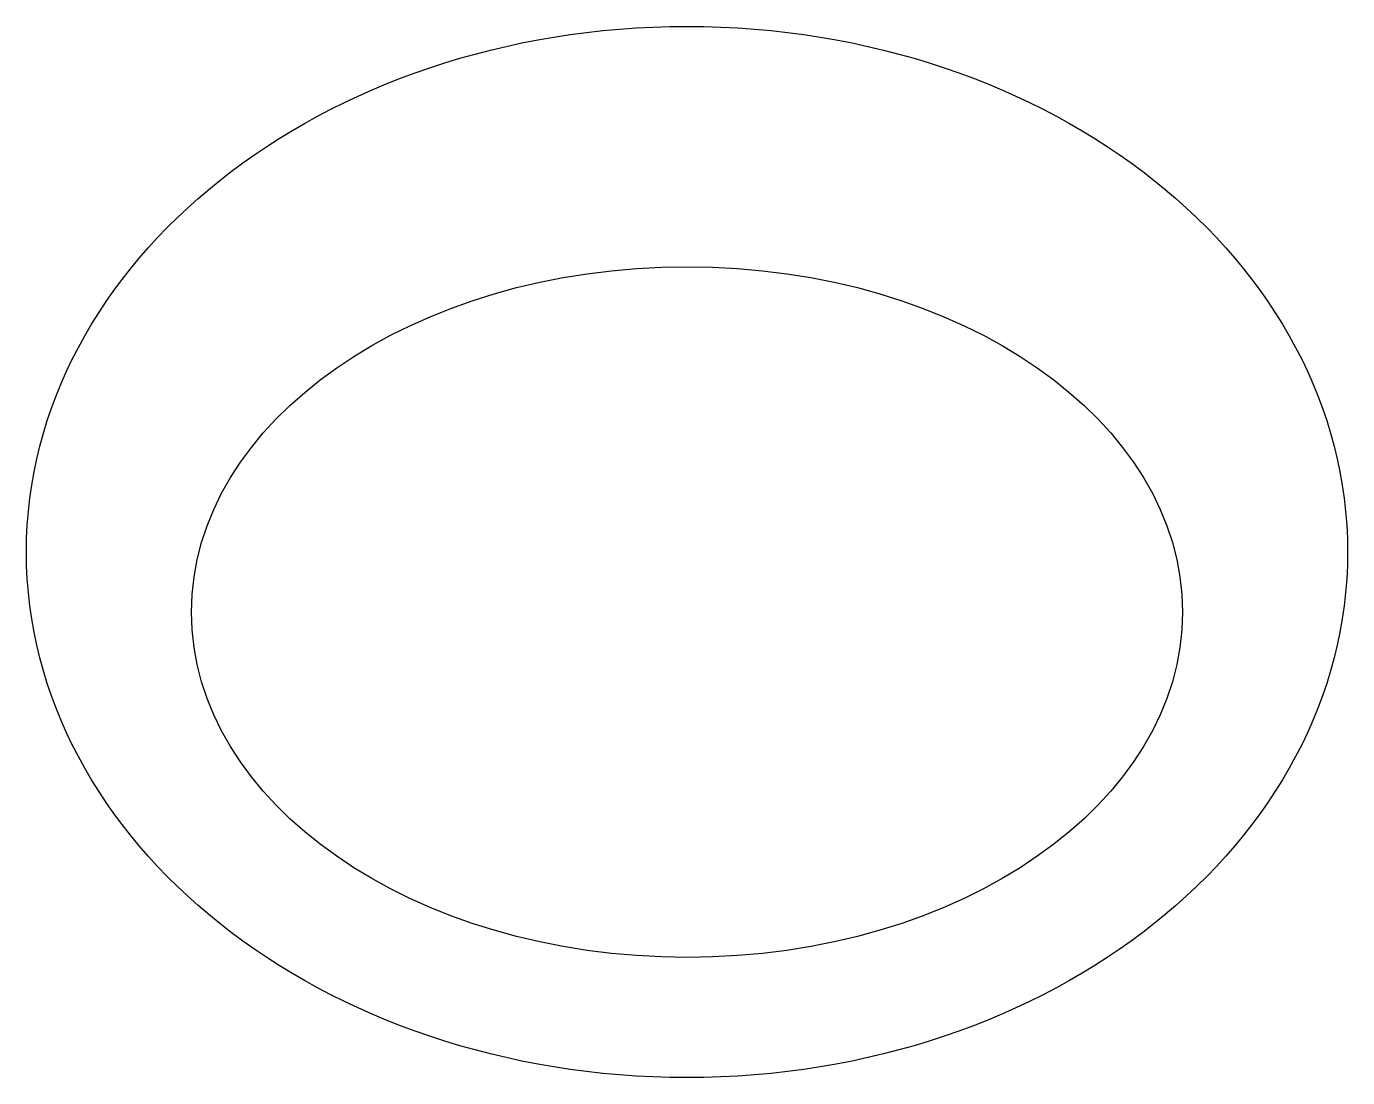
# Model space of a CAD drawing. Header units: inches. Extents: x -11 to 11, y -19.5 to -2.
import ezdxf

# ---------------------------------------------------------------- set-up
doc = ezdxf.new("R2010")
doc.units = ezdxf.units.IN
doc.header["$LTSCALE"] = 48
doc.header["$MEASUREMENT"] = 0

msp = doc.modelspace()

# ---------------------------------------------------------------- linework, layer by layer
for centre, major_axis, ratio in [((0, -10.75), (-11, 0), 0.795455), ((0, -11.75), (-8.25, 0), 0.69697)]:
    msp.add_ellipse(centre, major_axis=major_axis, ratio=ratio)

doc.saveas('drawing.dxf')
